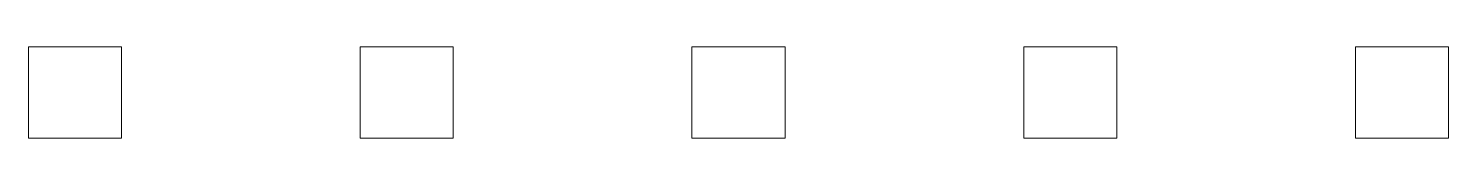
# Model space of a CAD drawing. Header units: metres. Extents: x 78 to 321, y 63 to 219.
# Drawn here: x 77.8 to 320.5, y 63.4 to 79 of the extents above.
import ezdxf

# ---------------------------------------------------------------- set-up
doc = ezdxf.new("R2010")
doc.units = ezdxf.units.M
doc.layers.add('STROKE_WHITE_FFFFFF', color=7, linetype='Continuous', true_color=0xffffff)

msp = doc.modelspace()

# ---------------------------------------------------------------- linework, layer by layer
at = {"layer": 'STROKE_WHITE_FFFFFF', "lineweight": 0, "true_color": 0xffffff}
for points in [[(77.85, 79.05), (93.75, 79.05), (93.75, 63.45), (77.85, 63.45), (77.85, 79.05)], [(134.55, 79.05), (150.45, 79.05), (150.45, 63.45), (134.55, 63.45), (134.55, 79.05)], [(191.25, 79.05), (207.15, 79.05), (207.15, 63.45), (191.25, 63.45), (191.25, 79.05)], [(247.95, 79.05), (263.85, 79.05), (263.85, 63.45), (247.95, 63.45), (247.95, 79.05)], [(304.65, 79.05), (320.55, 79.05), (320.55, 63.45), (304.65, 63.45), (304.65, 79.05)]]:
    msp.add_lwpolyline(points, dxfattribs=at)

doc.saveas('drawing.dxf')
